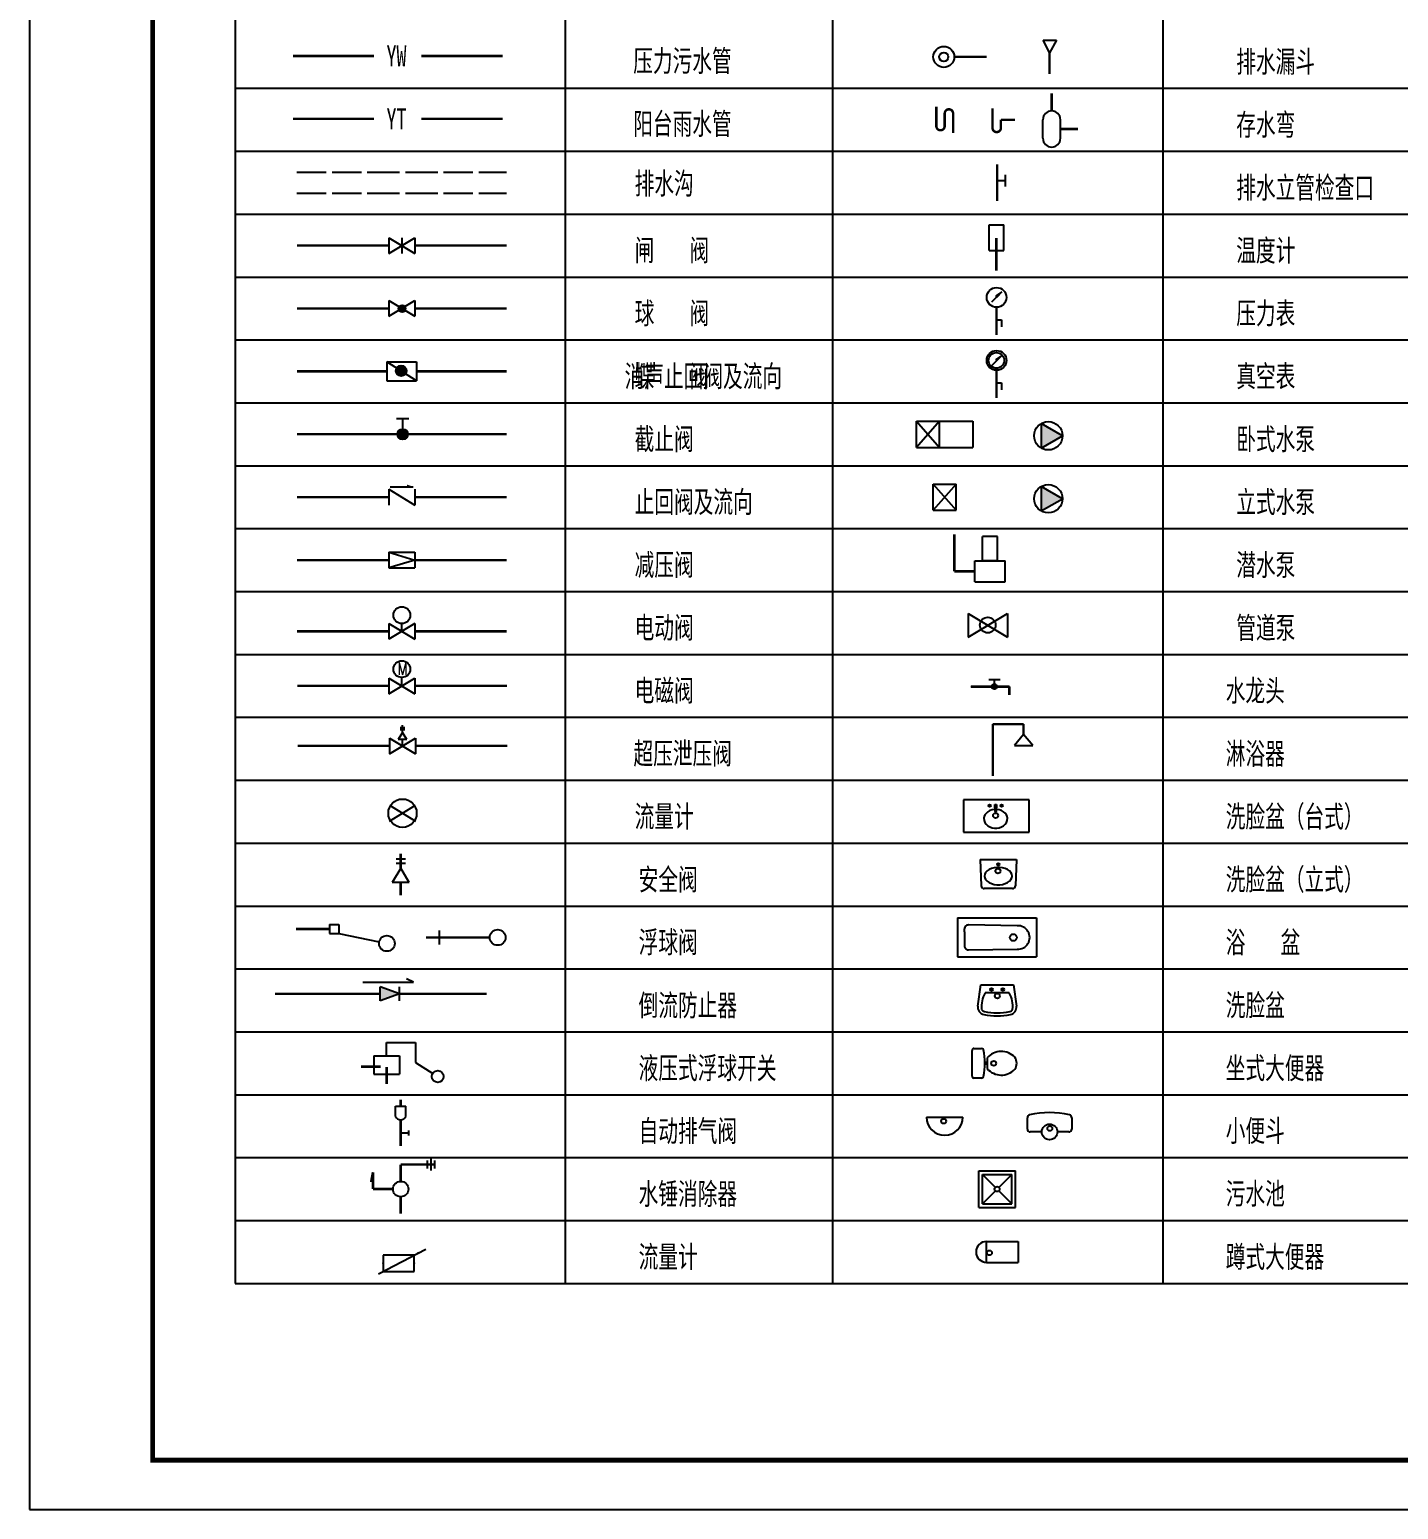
# Model space of a CAD drawing. Extents: x 1725261 to 1937680, y 860327 to 1571294.
# Drawn here: x 1791341 to 1819149, y 1434717 to 1464784 of the extents above; entities that cross this region are included whole.
import ezdxf
from ezdxf.enums import TextEntityAlignment as Align

# ---------------------------------------------------------------- set-up
doc = ezdxf.new("R2010")
doc.units = 0
doc.header["$LTSCALE"] = 1000
doc.header["$MEASUREMENT"] = 0
doc.layers.add('0s-水标注', color=7, linetype='Continuous')
doc.layers.add('图框', color=140, linetype='Continuous')
doc.styles.add('HZ', font='TXT', dxfattribs={"bigfont": 'HZTXT'})
doc.styles.add('ST', font='', dxfattribs={"width": 0.8})
doc.styles.get('ST').set_extended_font_data('SimSun')

# ---------------------------------------------------------------- blocks, each defined once
blk = doc.blocks.new('GDGDGRDGDRGDR')
at = {"layer": '图框'}
blk.add_lwpolyline([(148133, -148204), (190183, -148204), (190183, -118504), (148133, -118504)], close=True, dxfattribs=at)
at = {"layer": '图框', "const_width": 50}
blk.add_lwpolyline([(149383, -147704), (189683, -147704), (189683, -119004), (149383, -119004)], close=True, dxfattribs=at)
blk = doc.blocks.new('*X49')
at = {"color": 0, "linetype": 'Continuous'}
for p, q in [((-98904, -74050), (-98859, -74050)), ((-98903, -74040), (-98849, -74040)), ((-98894, -74060), (-98869, -74060)), ((-98888, -74030), (-98839, -74030)), ((-98884, -74070), (-98879, -74070)), ((-98873, -74020), (-98829, -74020)), ((-98858, -74010), (-98819, -74010)), ((-98843, -74000), (-98809, -74000)), ((-98828, -73990), (-98799, -73990)), ((-98813, -73980), (-98789, -73980)), ((-98798, -73970), (-98779, -73970)), ((-98783, -73960), (-98769, -73960)), ((-98768, -73950), (-98759, -73950)), ((-98753, -73940), (-98749, -73940))]:
    blk.add_line(p, q, dxfattribs=at)
blk = doc.blocks.new('*X53')
at = {"color": 0, "linetype": 'Continuous'}
for p, q in [((-73009, -33067), (-72910, -33067)), ((-73009, -33068), (-72909, -33068)), ((-73009, -33069), (-72909, -33069)), ((-73009, -33070), (-72909, -33070)), ((-73009, -33071), (-72909, -33071)), ((-73009, -33072), (-72909, -33072)), ((-73009, -33073), (-72909, -33073)), ((-73008, -33062), (-72911, -33062)), ((-73008, -33063), (-72910, -33063)), ((-73008, -33064), (-72910, -33064)), ((-73008, -33065), (-72910, -33065)), ((-73008, -33066), (-72910, -33066)), ((-73007, -33059), (-72911, -33059)), ((-73007, -33060), (-72911, -33060)), ((-73007, -33061), (-72911, -33061)), ((-73006, -33056), (-72912, -33056)), ((-73006, -33057), (-72912, -33057)), ((-73006, -33058), (-72912, -33058)), ((-73005, -33054), (-72913, -33054)), ((-73005, -33055), (-72913, -33055)), ((-73004, -33052), (-72914, -33052)), ((-73004, -33053), (-72914, -33053)), ((-73003, -33050), (-72915, -33050)), ((-73003, -33051), (-72915, -33051)), ((-73002, -33048), (-72916, -33048)), ((-73002, -33049), (-72916, -33049)), ((-73001, -33047), (-72917, -33047)), ((-73000, -33045), (-72918, -33045)), ((-73000, -33046), (-72918, -33046)), ((-72999, -33044), (-72919, -33044)), ((-72998, -33043), (-72920, -33043)), ((-72997, -33041), (-72922, -33041)), ((-72997, -33042), (-72921, -33042)), ((-72996, -33040), (-72922, -33040)), ((-72995, -33039), (-72923, -33039)), ((-72994, -33038), (-72924, -33038)), ((-72993, -33037), (-72926, -33037)), ((-72991, -33036), (-72927, -33036)), ((-72990, -33035), (-72928, -33035)), ((-72989, -33034), (-72929, -33034)), ((-72988, -33033), (-72931, -33033)), ((-72986, -33032), (-72932, -33032)), ((-72984, -33031), (-72934, -33031)), ((-72983, -33030), (-72936, -33030)), ((-72981, -33029), (-72937, -33029)), ((-72978, -33028), (-72940, -33028)), ((-72976, -33027), (-72942, -33027)), ((-72973, -33026), (-72945, -33026)), ((-72968, -33025), (-72950, -33025)), ((-73009, -33074), (-72909, -33074)), ((-73009, -33075), (-72909, -33075)), ((-73009, -33076), (-72909, -33076)), ((-73009, -33077), (-72909, -33077)), ((-73009, -33078), (-72909, -33078)), ((-73009, -33079), (-72909, -33079)), ((-73009, -33080), (-72909, -33080)), ((-73009, -33081), (-72910, -33081)), ((-73008, -33082), (-72910, -33082)), ((-73008, -33083), (-72910, -33083)), ((-73008, -33084), (-72910, -33084)), ((-73008, -33085), (-72910, -33085)), ((-73008, -33086), (-72910, -33086)), ((-73007, -33087), (-72911, -33087)), ((-73007, -33088), (-72911, -33088)), ((-73007, -33089), (-72911, -33089)), ((-73006, -33090), (-72912, -33090)), ((-73006, -33091), (-72912, -33091)), ((-73006, -33092), (-72912, -33092)), ((-73005, -33093), (-72913, -33093)), ((-73005, -33094), (-72913, -33094)), ((-73004, -33095), (-72914, -33095)), ((-73004, -33096), (-72914, -33096)), ((-73004, -33097), (-72915, -33097)), ((-73003, -33098), (-72915, -33098)), ((-73002, -33099), (-72916, -33099)), ((-73002, -33100), (-72916, -33100)), ((-73001, -33101), (-72917, -33101)), ((-73001, -33102), (-72918, -33102)), ((-73000, -33103), (-72918, -33103)), ((-72999, -33104), (-72919, -33104)), ((-72998, -33105), (-72920, -33105)), ((-72998, -33106), (-72921, -33106)), ((-72997, -33107), (-72921, -33107)), ((-72996, -33108), (-72922, -33108)), ((-72995, -33109), (-72923, -33109)), ((-72994, -33110), (-72924, -33110)), ((-72993, -33111), (-72925, -33111)), ((-72992, -33112), (-72926, -33112)), ((-72990, -33113), (-72928, -33113)), ((-72989, -33114), (-72929, -33114)), ((-72988, -33115), (-72930, -33115)), ((-72986, -33116), (-72932, -33116)), ((-72985, -33117), (-72933, -33117)), ((-72983, -33118), (-72935, -33118)), ((-72981, -33119), (-72937, -33119)), ((-72979, -33120), (-72939, -33120)), ((-72976, -33121), (-72942, -33121)), ((-72973, -33122), (-72945, -33122)), ((-72970, -33123), (-72949, -33123)), ((-72962, -33124), (-72956, -33124))]:
    blk.add_line(p, q, dxfattribs=at)
blk = doc.blocks.new('$VALVE$00000609')
for p, q in [((-344, -179), (459, 239)), ((263, 138), (-264, 138)), ((-264, 138), (-264, -137)), ((263, -137), (263, 138)), ((-264, -137), (263, -137))]:
    blk.add_line(p, q)
blk.add_lwpolyline([(459, 239, 0, 20, 0), (305, 171, 50, 50, 0)], format="xyseb")
for p in [(-264, 0), (263, 0)]:
    blk.add_point(p)

msp = doc.modelspace()

# ---------------------------------------------------------------- hatches: boundary and pattern name
at = {"layer": '0s-水标注', "ltscale": 1.5}
for points in [[(1798996.9, 1457851.5, 1.0000033), (1798783.9, 1457851.5, 1.0000033)], [(1811892.9, 1456281.5), (1812324.2, 1456530.5), (1811892.9, 1456779.5)], [(1811892.9, 1455003.5), (1812324.2, 1455252.5), (1811892.9, 1455501.5)], [(1798465.7, 1445049.2), (1798465.7, 1445333.2), (1798856, 1445191.2)]]:
    msp.add_hatch(color=256, dxfattribs=at).paths.add_polyline_path(points)

# ---------------------------------------------------------------- linework, layer by layer
for p, q in [((1795518.9, 1487257.7), (1795518.9, 1439308.9)), ((1802228.4, 1439308.9), (1802228.4, 1487266.9)), ((1807659.9, 1439308.9), (1807659.9, 1487266.9)), ((1814369.4, 1439308.9), (1814369.4, 1487266.9)), ((1811934.1, 1464571.6), (1812202.5, 1464571.6)), ((1812061.9, 1464316), (1811934.1, 1464571.6)), ((1812202.5, 1464571.6), (1812061.9, 1464313)), ((1795518.9, 1463590.9), (1844638.9, 1463590.9)), ((1811928.3, 1462574.8), (1811928.3, 1462953.4)), ((1812283.3, 1462574.8), (1812283.3, 1462953.4)), ((1795518.9, 1462312.9), (1844638.9, 1462312.9)), ((1796770.1, 1461888.6), (1797366.5, 1461888.6)), ((1797485.7, 1461888.6), (1798082.1, 1461888.6)), ((1798201.4, 1461888.6), (1798857.5, 1461888.6)), ((1798976.7, 1461888.6), (1799632.8, 1461888.6)), ((1799752.1, 1461888.6), (1800348.5, 1461888.6)), ((1800467.7, 1461888.6), (1801030.1, 1461888.6)), ((1811163.1, 1461713.5), (1810996.9, 1461713.5)), ((1811163.1, 1461832.3), (1811163.1, 1461594.7)), ((1796770.1, 1461459.2), (1797366.5, 1461459.2)), ((1797485.7, 1461459.2), (1798082.1, 1461459.2)), ((1798201.4, 1461459.2), (1798857.5, 1461459.2)), ((1798976.7, 1461459.2), (1799632.8, 1461459.2)), ((1799752.1, 1461459.2), (1800348.5, 1461459.2)), ((1800467.7, 1461459.2), (1801030.1, 1461459.2)), ((1795518.9, 1461034.9), (1844638.9, 1461034.9)), ((1810834.3, 1460293.5), (1810834.3, 1460815.3)), ((1810834.3, 1460815.3), (1811133.3, 1460815.3)), ((1811133.3, 1460293.5), (1811133.3, 1460815.3)), ((1798636.3, 1460236.2), (1799168.8, 1460555.7)), ((1798636.3, 1460555.7), (1799168.8, 1460236.2)), ((1798636.3, 1460555.7), (1798636.3, 1460236.2)), ((1798902.5, 1460555.7), (1798902.5, 1460236.2)), ((1799168.8, 1460555.7), (1799168.8, 1460236.2)), ((1810834.3, 1460293.5), (1811133.3, 1460293.5)), ((1795518.9, 1459756.9), (1844638.9, 1459756.9)), ((1810889.9, 1459250.1), (1811093.2, 1459453.6)), ((1811093.2, 1459453.6), (1810972.8, 1459373.2)), ((1798636.3, 1459277.7), (1798636.3, 1458958.2)), ((1798636.3, 1458958.2), (1799168.8, 1459277.7)), ((1798636.3, 1459277.7), (1799168.8, 1458958.2)), ((1799168.8, 1459277.7), (1799168.8, 1458958.2)), ((1810992.8, 1459353.2), (1810972.8, 1459373.2)), ((1810985.8, 1458885.7), (1811082.6, 1458885.7)), ((1811082.6, 1458885.7), (1811082.6, 1458746)), ((1795518.9, 1458478.9), (1844638.9, 1458478.9)), ((1798600.8, 1458035.2), (1799204.3, 1458035.2)), ((1799204.3, 1457644.7), (1798600.8, 1458035.2)), ((1798600.8, 1458035.2), (1798600.8, 1457644.7)), ((1799204.3, 1458035.2), (1799204.3, 1457644.7)), ((1810887.2, 1457958.8), (1811090.5, 1458162.2)), ((1811090.5, 1458162.2), (1810970, 1458081.8)), ((1810990.1, 1458061.8), (1810970, 1458081.8)), ((1798600.8, 1457644.7), (1799204.3, 1457644.7)), ((1810985.8, 1457607.7), (1811082.6, 1457607.7)), ((1811082.6, 1457607.7), (1811082.6, 1457468)), ((1795518.9, 1457200.9), (1844638.9, 1457200.9)), ((1798792.5, 1456881.4), (1799048.1, 1456881.4)), ((1798920.3, 1456561.9), (1798920.3, 1456881.4)), ((1809357.7, 1456828.2), (1809825.7, 1456295.7)), ((1809825.7, 1456828.2), (1809357.7, 1456295.7)), ((1809357.7, 1456295.7), (1809357.7, 1456828.2)), ((1809357.7, 1456828.2), (1810506.1, 1456828.2)), ((1809825.7, 1456295.7), (1809825.7, 1456828.2)), ((1810506.1, 1456828.2), (1810506.1, 1456295.7)), ((1812324.2, 1456530.5), (1811892.9, 1456779.5)), ((1811892.9, 1456779.5), (1811892.9, 1456281.5)), ((1811892.9, 1456281.5), (1812324.2, 1456530.5)), ((1809357.7, 1456295.7), (1810506.1, 1456295.7)), ((1795518.9, 1455922.9), (1844638.9, 1455922.9)), ((1809697.9, 1455017.7), (1809697.9, 1455550.2)), ((1810165.9, 1455550.2), (1809697.9, 1455017.7)), ((1809697.9, 1455550.2), (1810165.9, 1455017.7)), ((1809697.9, 1455550.2), (1810165.9, 1455550.2)), ((1810165.9, 1455017.7), (1810165.9, 1455550.2)), ((1798636.3, 1455443.7), (1799168.8, 1455124.2)), ((1798636.3, 1455443.7), (1798636.3, 1455124.2)), ((1798668.2, 1455496.9), (1799136.8, 1455496.9)), ((1799168.8, 1455443.7), (1799168.8, 1455124.2)), ((1812324.2, 1455252.5), (1811892.9, 1455501.5)), ((1811892.9, 1455501.5), (1811892.9, 1455003.5)), ((1811892.9, 1455003.5), (1812324.2, 1455252.5)), ((1809697.9, 1455017.7), (1810165.9, 1455017.7)), ((1795518.9, 1454644.9), (1844638.9, 1454644.9)), ((1811005.9, 1454483.9), (1810702.6, 1454483.9)), ((1810702.6, 1453992.8), (1810702.6, 1454483.9)), ((1811005.9, 1453992.8), (1811005.9, 1454483.9)), ((1798636.3, 1454165.7), (1799168.8, 1454165.7)), ((1798636.3, 1454165.7), (1799168.8, 1454005.9)), ((1798636.3, 1454165.7), (1798636.3, 1453846.2)), ((1799168.8, 1454165.7), (1799168.8, 1453846.2)), ((1799168.8, 1454005.9), (1798636.3, 1453846.2)), ((1798636.3, 1453846.2), (1799168.8, 1453846.2)), ((1810545.7, 1453563.4), (1810545.7, 1453992.8)), ((1810545.7, 1453992.8), (1811162.8, 1453992.8)), ((1811005.9, 1453992.8), (1810702.6, 1453992.8)), ((1811162.8, 1453563.4), (1811162.8, 1453992.8)), ((1810545.7, 1453563.4), (1811162.8, 1453563.4)), ((1795518.9, 1453366.9), (1844638.9, 1453366.9)), ((1810406, 1452919), (1810406, 1452439.8)), ((1810406, 1452919), (1811204.7, 1452439.8)), ((1810406, 1452439.8), (1811204.7, 1452919)), ((1811204.7, 1452919), (1811204.7, 1452439.8)), ((1798636.3, 1452718.2), (1799168.8, 1452398.7)), ((1799168.8, 1452718.2), (1798636.3, 1452398.7)), ((1798636.3, 1452718.2), (1798636.3, 1452398.7)), ((1798902.5, 1452568.2), (1798902.5, 1452716.4)), ((1799168.8, 1452718.2), (1799168.8, 1452398.7)), ((1795518.9, 1452088.9), (1844638.9, 1452088.9)), ((1795518.9, 1452088.9), (1844638.9, 1452088.9)), ((1798636.3, 1451609.7), (1798636.3, 1451290.2)), ((1798636.3, 1451290.2), (1799168.8, 1451609.7)), ((1798636.3, 1451609.7), (1799168.8, 1451290.2)), ((1798902.5, 1451449.9), (1798902.5, 1451620.3)), ((1799168.8, 1451609.7), (1799168.8, 1451290.2)), ((1810464.5, 1451434.1), (1811245.5, 1451434.1)), ((1810825.9, 1451581.1), (1811056.6, 1451581.1)), ((1810941.2, 1451434.1), (1810941.2, 1451581.1)), ((1811245.5, 1451287.1), (1811245.5, 1451434.1)), ((1795518.9, 1450810.9), (1832497.9, 1450810.9)), ((1798916.6, 1450505.2), (1798830.3, 1450361.5)), ((1798963.9, 1450597.2), (1798871.9, 1450597.2)), ((1798963.9, 1450553.5), (1798871.9, 1450553.5)), ((1798916.6, 1450505.2), (1798916.6, 1450653.1)), ((1799002.9, 1450361.5), (1798916.6, 1450505.2)), ((1811533.2, 1450673.7), (1810909.9, 1450673.7)), ((1810909.9, 1450673.7), (1811533.2, 1450673.7)), ((1811533.2, 1450460.7), (1811346.8, 1450241.6)), ((1811533.2, 1450460.7), (1811533.2, 1450673.7)), ((1811533.2, 1450526.7), (1811533.2, 1450673.7)), ((1811719.6, 1450241.6), (1811533.2, 1450460.7)), ((1798650.4, 1450069.8), (1799182.9, 1450389.3)), ((1798650.4, 1450389.3), (1799182.9, 1450069.8)), ((1798650.4, 1450389.3), (1798650.4, 1450069.8)), ((1799002.9, 1450361.5), (1798830.3, 1450361.5)), ((1798916.6, 1450229.5), (1798916.6, 1450361.5)), ((1799182.9, 1450389.3), (1799182.9, 1450069.8)), ((1811346.8, 1450241.6), (1811719.6, 1450241.6)), ((1795518.9, 1449532.9), (1832497.9, 1449532.9)), ((1798650.4, 1449022.7), (1799182.9, 1448703.2)), ((1798650.4, 1448703.2), (1799182.9, 1449022.7)), ((1811650, 1449137), (1810312, 1449137)), ((1810312, 1449137), (1810312, 1448476.3)), ((1810828.2, 1449033.5), (1810862.2, 1448999.5)), ((1810828.2, 1448999.5), (1810862.2, 1449033.5)), ((1810941.9, 1448938.5), (1810953.3, 1448938.5)), ((1810949, 1449040.5), (1810985, 1449040.5)), ((1810992.1, 1448938.5), (1810980.8, 1448938.5)), ((1811105.8, 1449033.5), (1811071.8, 1448999.5)), ((1811071.8, 1449033.4), (1811105.8, 1448999.5)), ((1811650, 1448476.3), (1811650, 1449137)), ((1811127.6, 1448893.2), (1811087, 1448915.4)), ((1810312, 1448476.3), (1811650, 1448476.3)), ((1795518.9, 1448254.9), (1832497.9, 1448254.9)), ((1798880.2, 1447744.9), (1798707.7, 1447457.4)), ((1798974.9, 1447928.8), (1798790.8, 1447928.8)), ((1798974.9, 1447841.4), (1798790.8, 1447841.4)), ((1799052.7, 1447457.4), (1798880.2, 1447744.9)), ((1810651.8, 1447919.5), (1810673.4, 1447389)), ((1810651.8, 1447919.5), (1811389.8, 1447919.5)), ((1811003.8, 1447838.1), (1811037.7, 1447804.1)), ((1811037.7, 1447838.1), (1811003.8, 1447804.1)), ((1811389.8, 1447919.5), (1811368.1, 1447389)), ((1799052.7, 1447457.4), (1798707.7, 1447457.4)), ((1811308.2, 1447331.5), (1810733.4, 1447331.5)), ((1795518.9, 1446976.9), (1832497.9, 1446976.9)), ((1797431.5, 1446602.6), (1797620, 1446602.6)), ((1797431.5, 1446602.6), (1797431.5, 1446416.2)), ((1797620, 1446602.6), (1797620, 1446416.2)), ((1810193.7, 1446733.9), (1811800.1, 1446733.9)), ((1810193.7, 1446733.9), (1810193.7, 1445942)), ((1811405.6, 1446576.5), (1810415.5, 1446591.9)), ((1811800.1, 1446733.9), (1811800.1, 1445942)), ((1797431.5, 1446416.2), (1797620, 1446416.2)), ((1797620, 1446416.2), (1798442.9, 1446248.3)), ((1799671.8, 1446195.9), (1799671.8, 1446479.9)), ((1810335.7, 1446449), (1810335.7, 1446513.4)), ((1810335.7, 1446449), (1810335.7, 1446226.8)), ((1810335.7, 1446226.8), (1810335.7, 1446162.5)), ((1810193.7, 1445942), (1811800.1, 1445942)), ((1810415.5, 1446084), (1811405.6, 1446099.3)), ((1795518.9, 1445698.9), (1832497.9, 1445698.9)), ((1798110.2, 1445428.6), (1799142.1, 1445428.6)), ((1798465.7, 1445049.2), (1798465.7, 1445333.2)), ((1798856, 1445191.2), (1798465.7, 1445333.2)), ((1798856, 1445049.2), (1798856, 1445333.2)), ((1799142.1, 1445428.6), (1798994.7, 1445497.9)), ((1810604.9, 1444944), (1810667.2, 1445374.3)), ((1810667.2, 1445374.3), (1811326.6, 1445374.3)), ((1811326.6, 1445374.3), (1811388.8, 1444944)), ((1798856, 1445191.2), (1798465.7, 1445049.2)), ((1810900.3, 1445213.3), (1810751.9, 1445213.3)), ((1810901.4, 1445262.8), (1810862.4, 1445301.8)), ((1810862.4, 1445262.8), (1810901.4, 1445301.8)), ((1811093.5, 1445213.3), (1810900.3, 1445213.3)), ((1811092.4, 1445262.8), (1811131.4, 1445301.8)), ((1811092.4, 1445301.8), (1811131.4, 1445262.8)), ((1811241.9, 1445213.3), (1811093.5, 1445213.3)), ((1795518.9, 1444420.9), (1832497.9, 1444420.9)), ((1798595, 1444203.2), (1799182.5, 1444203.2)), ((1798595, 1443933.4), (1798595, 1444203.2)), ((1799182.5, 1444203.2), (1799182.5, 1443796.6)), ((1798334, 1443933.4), (1798855.9, 1443933.4)), ((1798334, 1443933.4), (1798334, 1443560.7)), ((1798855.9, 1443933.4), (1798855.9, 1443560.7)), ((1810488.5, 1443519.9), (1810488.5, 1444043.9)), ((1810526.9, 1444082.3), (1810681.5, 1444082.3)), ((1810795.3, 1443890.6), (1810795.3, 1443673.3)), ((1798334, 1443560.7), (1798855.9, 1443560.7)), ((1799182.5, 1443796.6), (1799532, 1443575.9)), ((1810750.5, 1443801.1), (1810795.3, 1443801.1)), ((1810795.3, 1443762.8), (1810750.5, 1443762.8)), ((1810681.5, 1443481.6), (1810526.9, 1443481.6)), ((1795518.9, 1443142.9), (1832497.9, 1443142.9)), ((1798776.1, 1442908.5), (1798984.3, 1442908.5)), ((1798776.1, 1442700.8), (1798776.1, 1442908.5)), ((1798984.3, 1442700.8), (1798984.3, 1442908.5)), ((1809561.3, 1442689.3), (1810302.5, 1442689.3)), ((1811611.4, 1442444.1), (1811611.4, 1442676)), ((1812512.4, 1442676), (1812512.4, 1442444.1)), ((1798880.2, 1442365.6), (1799039.9, 1442365.6)), ((1799039.9, 1442418.8), (1799039.9, 1442312.3)), ((1811903.6, 1442386.6), (1811668.9, 1442386.6)), ((1812454.9, 1442386.6), (1812220.2, 1442386.6)), ((1795518.9, 1441864.9), (1832497.9, 1441864.9)), ((1799420, 1441804), (1799420, 1441644.3)), ((1799495.2, 1441843.9), (1799495.2, 1441604.3)), ((1799566, 1441804), (1799566, 1441644.3)), ((1810624.1, 1440853.2), (1810624.1, 1441598.7)), ((1810624.1, 1441598.7), (1811369.6, 1441598.7)), ((1810698.7, 1441524.1), (1810961.9, 1441260.9)), ((1810698.7, 1440927.7), (1810698.7, 1441524.1)), ((1810698.7, 1441524.1), (1811295.1, 1441524.1)), ((1811295.1, 1441524.1), (1811031.8, 1441260.8)), ((1811295.1, 1440927.7), (1811295.1, 1441524.1)), ((1811369.6, 1440853.2), (1811369.6, 1441598.7)), ((1810961.1, 1441190.1), (1810698.7, 1440927.7)), ((1811032.6, 1441190.2), (1811295.1, 1440927.7)), ((1810624.1, 1440853.2), (1811369.6, 1440853.2)), ((1810698.7, 1440927.7), (1811295.1, 1440927.7)), ((1795518.9, 1440586.9), (1832497.9, 1440586.9)), ((1810782.7, 1439734.9), (1810782.7, 1440160.9)), ((1810782.7, 1440160.9), (1811424.1, 1440160.9)), ((1811424.1, 1440160.9), (1811424.1, 1439734.9)), ((1810782.7, 1439734.9), (1811424.1, 1439734.9)), ((1795518.9, 1439308.9), (1844638.9, 1439308.9))]:
    msp.add_line(p, q, dxfattribs=at)
at = {"layer": '0s-水标注', "ltscale": 1.5, "const_width": 50}
for points in [[(1796690.7, 1464248.8), (1798337.4, 1464248.8)], [(1799300, 1464248.8), (1800950.7, 1464248.8)], [(1812061.9, 1463884.9), (1812061.9, 1464313)], [(1810126.9, 1464229.9), (1810786.6, 1464229.9)], [(1812105.8, 1463130.9), (1812105.8, 1463485.9)], [(1809761.5, 1463218.2), (1809761.5, 1462824.1)], [(1809931.9, 1463079.7), (1809931.9, 1462824.1)], [(1810102.3, 1463079.7), (1810102.3, 1462685.7)], [(1810903.1, 1463181), (1810903.1, 1462786.9)], [(1796690.7, 1462970.8), (1798337.4, 1462970.8)], [(1799300, 1462970.8), (1800950.7, 1462970.8)], [(1811073.5, 1462952.2), (1811360.9, 1462952.2)], [(1811073.5, 1462952.2), (1811073.5, 1462786.9)], [(1812283.3, 1462764.1), (1812638.3, 1462764.1)], [(1810996.9, 1462046.7), (1810996.9, 1461301.2)], [(1796770.1, 1460395.9), (1798636.3, 1460395.9)], [(1799168.8, 1460395.9), (1801030.1, 1460395.9)], [(1810981, 1460550.5), (1810981, 1459883.4)], [(1810985.8, 1459143.3), (1810985.8, 1458578.4)], [(1796770.1, 1459117.9), (1798636.3, 1459117.9)], [(1799168.8, 1459117.9), (1801030.1, 1459117.9)], [(1796770.1, 1457839.9), (1798600.8, 1457839.9)], [(1799204.3, 1457839.9), (1801030.1, 1457839.9)], [(1810985.8, 1457865.3), (1810985.8, 1457300.4)], [(1796770.1, 1456561.9), (1801030.1, 1456561.9)], [(1796770.1, 1455283.9), (1798636.3, 1455283.9)], [(1799168.8, 1455283.9), (1801030.1, 1455283.9)], [(1810126.8, 1454526.3), (1810126.8, 1453778.1)], [(1796770.1, 1454005.9), (1798636.3, 1454005.9)], [(1799168.8, 1454005.9), (1801030.1, 1454005.9)], [(1810126.8, 1453778.1), (1810545.7, 1453778.1)], [(1796770.1, 1452558.4), (1798636.3, 1452558.4)], [(1799168.8, 1452558.4), (1801030.1, 1452558.4)], [(1796779, 1451449.9), (1798636.3, 1451449.9)], [(1799168.8, 1451449.9), (1801039, 1451449.9)], [(1810467.6, 1451434.1), (1811245.5, 1451434.1)], [(1811245.5, 1451264.5), (1811245.5, 1451434.1)], [(1810909.9, 1450673.7), (1810909.9, 1449619.5)], [(1810909.9, 1450673.7), (1811533.2, 1450673.7)], [(1811533.2, 1450460.7), (1811533.2, 1450673.7)], [(1796784.2, 1450229.5), (1798650.4, 1450229.5)], [(1799182.9, 1450229.5), (1801044.2, 1450229.5)], [(1798880.2, 1447744.9), (1798880.2, 1448040.6)], [(1798880.2, 1447193.5), (1798880.2, 1447457.4)], [(1796750.2, 1446509.4), (1797431.5, 1446509.4)], [(1800690.7, 1446337.9), (1799396, 1446337.9)], [(1796328.2, 1445191.2), (1798465.7, 1445191.2)], [(1798856, 1445191.2), (1800627.4, 1445191.2)], [(1798471.3, 1443713.1), (1798071.3, 1443713.1)], [(1798595, 1443702.7), (1798595, 1443360.7)], [(1798880.2, 1443045), (1798880.2, 1442908.5)], [(1798880.2, 1442631.8), (1798880.2, 1442099.3)], [(1798880.2, 1441724.1), (1798880.2, 1441382.1)], [(1798880.2, 1441724.1), (1799566, 1441724.1)], [(1798316.4, 1441568), (1798278.2, 1441369.1)], [(1798316.4, 1441568), (1798316.4, 1441225.9)], [(1798316.4, 1441225.9), (1798724, 1441225.9)], [(1798880.2, 1441069.8), (1798880.2, 1440727.7)]]:
    msp.add_lwpolyline(points, dxfattribs=at)
for points in [[(1810102.3, 1463079.7, 1), (1809931.9, 1463079.7, 1)], [(1809761.5, 1462824.1, 1), (1809931.9, 1462824.1, 1)], [(1810903.1, 1462786.9, 1), (1811073.5, 1462786.9, 1)]]:
    msp.add_lwpolyline(points, format="xyb", dxfattribs=at)
at = {"layer": '0s-水标注', "ltscale": 1.5}
for points, const_width in [([(1798872.4, 1459114.8, 1), (1798943.4, 1459114.8, 1)], 71), ([(1798867, 1456561.9, 1), (1798973.5, 1456561.9, 1)], 106.5)]:
    msp.add_lwpolyline(points, format="xyb", close=True, dxfattribs=dict(at, const_width=const_width))
for points in [[(1810941.9, 1448938.5), (1810892.9, 1448930.7), (1810847, 1448915.4), (1810806.4, 1448893.2)], [(1810985, 1449040.5), (1810979, 1448896.5), (1810955, 1448896.5), (1810949, 1449040.5)], [(1811087, 1448915.4), (1811041.2, 1448930.7), (1810992.1, 1448938.5)], [(1810806.4, 1448893.2), (1810747.8, 1448832.7), (1810732.3, 1448796.9), (1810727, 1448759.5)], [(1810727, 1448759.5), (1810732.3, 1448717.1), (1810747.8, 1448676.5), (1810772.9, 1448639.6), (1810806.4, 1448607.9), (1810847, 1448582.8), (1810892.9, 1448565.5), (1810941.9, 1448556.6), (1810992.1, 1448556.6), (1811041.2, 1448565.5), (1811087, 1448582.8), (1811127.6, 1448607.9), (1811161.2, 1448639.6), (1811186.3, 1448676.5), (1811201.8, 1448717.1), (1811207, 1448759.5)], [(1811207, 1448759.5), (1811201.8, 1448796.9), (1811186.3, 1448832.7), (1811161.2, 1448865.3), (1811127.6, 1448893.2)], [(1811302.8, 1447585.5), (1811296.6, 1447622.3), (1811278.4, 1447657.5), (1811248.9, 1447689.6), (1811209.4, 1447717), (1811161.8, 1447738.8), (1811107.9, 1447753.8), (1811050.2, 1447761.5), (1810991.3, 1447761.5), (1810933.6, 1447753.8), (1810879.8, 1447738.8), (1810832.1, 1447717), (1810792.6, 1447689.6), (1810763.1, 1447657.5), (1810744.9, 1447622.3), (1810738.8, 1447585.5), (1810744.9, 1447548.7), (1810763.1, 1447513.5), (1810792.6, 1447481.5), (1810832.1, 1447454), (1810879.8, 1447432.2), (1810933.6, 1447417.2), (1810991.3, 1447409.5), (1811050.2, 1447409.5), (1811107.9, 1447417.2), (1811161.8, 1447432.2), (1811209.4, 1447454), (1811248.9, 1447481.5), (1811278.4, 1447513.5), (1811296.6, 1447548.7), (1811302.8, 1447585.5)]]:
    msp.add_lwpolyline(points, dxfattribs=at)
for centre, radius in [((1809913.9, 1464229.9), 213), ((1809913.9, 1464229.9), 91.6), ((1810985.8, 1459343.3), 200), ((1798907.9, 1459114.8), 71), ((1798902.5, 1459117.9), 31), ((1810986.2, 1458062.8), 200), ((1798890.4, 1457851.5), 106.5), ((1810982.5, 1458062.6), 158.8), ((1812036.6, 1456530.5), 287.6), ((1798920.3, 1456561.9), 106.5), ((1812036.6, 1455252.5), 287.6), ((1798902.5, 1452886.8), 170.4), ((1810806.7, 1452685), 159.8), ((1798902.5, 1451790.7), 170.4), ((1810941.2, 1451434.1), 50), ((1798916.6, 1448863), 287.6), ((1810845.2, 1449016.5), 24), ((1811088.8, 1449016.5), 24), ((1810965.8, 1448814.9), 50), ((1811013.2, 1447688.3), 50), ((1811020.8, 1447821.1), 24), ((1798599.4, 1446216.4), 159.8), ((1800850.4, 1446337.9), 159.8), ((1811326.4, 1446336.8), 70.5), ((1810881.9, 1445282.3), 27.6), ((1811001.4, 1445150.5), 50), ((1811111.9, 1445282.3), 27.6), ((1810927.9, 1443779.6), 50), ((1799633.2, 1443511.9), 119.8), ((1809911.3, 1442604.6), 50), ((1812061.9, 1442386.6), 158.3), ((1812066.9, 1442457.7), 50), ((1798880.2, 1441225.9), 156.2), ((1810996.8, 1441225.1), 50), ((1810840.7, 1439930.2), 50)]:
    msp.add_circle(centre, radius, dxfattribs=at)
for centre, radius, start, end in [((1812105.8, 1462953.4), 177.5, 0, 180), ((1812105.8, 1462574.8), 177.5, 180, 0), ((1810941.2, 1451434.1), 23, 0, 180), ((1810941.2, 1451434.1), 23, 180, 0), ((1810733.4, 1447391.5), 60, 182.3373, 270), ((1811308.2, 1447391.5), 60, 270, 357.66269), ((1810414.3, 1446513.4), 78.5, 89.11176, 180.00001), ((1811419.1, 1446337.9), 239, 266.76386, 93.23611), ((1810414.3, 1446162.5), 78.5, 179.99999, 270.88824), ((1811236, 1444937.8), 556.9, 150.35666, 186.38465), ((1810757.8, 1444937.8), 557, 353.61611, 29.64229), ((1810756.7, 1444922), 153.4, 171.77235, 259.00555), ((1810751.7, 1444906.2), 75.5, 203.63321, 260.44973), ((1810996.9, 1446158.2), 1412.7, 259.00558, 280.99442), ((1810996.9, 1446158.2), 1351.3, 259.00558, 280.99442), ((1811239.6, 1444909.4), 79.2, 280.96161, 334.95535), ((1811237.1, 1444922), 153.4, 280.99442, 8.22765), ((1810526.9, 1444043.9), 38.3, 90, 180.00001), ((1810681.5, 1444043.9), 38.3, 13.3667, 90), ((1809578.9, 1443781.9), 1171.6, 346.6333, 13.3667), ((1811082.2, 1443644.9), 377.7, 43.16322, 139.43984), ((1811176.9, 1443781.9), 217.8, 326.12478, 33.87524), ((1810526.9, 1443519.9), 38.3, 180.00001, 270), ((1811082.2, 1443918.9), 377.7, 220.56015, 316.83679), ((1810681.5, 1443519.9), 38.3, 270, 346.6333), ((1798880.2, 1442744.9), 113.1, 202.9735, 337.0265), ((1809931.9, 1442689.3), 370.6, 180, 0), ((1811668.9, 1442676), 57.5, 103.3667, 180), ((1812061.9, 1441022.2), 1757.4, 76.6333, 103.3667), ((1812454.9, 1442676), 57.5, 0, 76.6333), ((1811668.9, 1442444.1), 57.5, 180, 270), ((1812454.9, 1442444.1), 57.5, 270, 0), ((1810782.7, 1439947.9), 213, 90, 270)]:
    msp.add_arc(centre, radius, start, end, dxfattribs=at)
msp.add_solid([(1799009, 1455496.9), (1799136.8, 1455496.9), (1799009, 1455496.9), (1799009, 1455539.5)], dxfattribs=at)

# ---------------------------------------------------------------- block references
at = {"xscale": 2, "yscale": 2, "zscale": 2}
msp.add_blockref('GDGDGRDGDRGDR', (1495075.4, 1731125.5), dxfattribs=at)
at = {"layer": '0s-水标注', "ltscale": 1.5, "xscale": 0.7099999999627471, "yscale": 0.7099999999627471, "zscale": 0.7099999999627471}
for p in [(1881198.6, 1511944.6), (1881195.9, 1510653.2)]:
    msp.add_blockref('*X49', p, dxfattribs=at)
at = {"layer": '0s-水标注', "ltscale": 1.5, "xscale": -1}
msp.add_blockref('*X53', (1737982.2, 1484508.2), dxfattribs=at)
at = {"layer": '0s-水标注', "xscale": 1.2, "yscale": 1.2, "zscale": 1.2}
msp.add_blockref('$VALVE$00000609', (1798841.1, 1439718.2), dxfattribs=at)

# ---------------------------------------------------------------- texts
at = {"layer": '0s-水标注', "ltscale": 1.5, "style": 'ST', "width": 0.7}
for s, p in [('YW', (1798794.3, 1464248.8)), ('YT', (1798794.3, 1462970.8))]:
    msp.add_text(s, height=426, dxfattribs=at).set_placement(p, align=Align.MIDDLE)
at = {"layer": '0s-水标注', "style": 'HZ', "width": 0.8}
for s, height, p in [('压力污水管', 500, (1803604.1, 1463881.8)), ('排水漏斗', 500, (1815855, 1463865.2)), ('阳台雨水管', 500, (1803604.1, 1462603.8)), ('存水弯', 500, (1815855, 1462585)), ('排水沟', 500, (1803632.9, 1461390.9)), ('排水立管检查口', 500, (1815855, 1461307)), ('闸  阀', 500, (1803632.9, 1460033.4)), ('温度计', 500, (1815855, 1460029)), ('球  阀', 500, (1803632.9, 1458755.4)), ('压力表', 500, (1815855, 1458753.2)), ('消声止回阀及流向', 500, (1803428.8, 1457475.2)), ('蝶  阀', 500, (1803632.9, 1457477.4)), ('真空表', 500, (1815855, 1457475.2)), ('截止阀', 500, (1803632.9, 1456197.2)), ('卧式水泵', 500, (1815855, 1456197.2)), ('止回阀及流向', 500, (1803632.9, 1454921.4)), ('立式水泵', 500, (1815855, 1454919.2)), ('减压阀', 500, (1803632.9, 1453643.4)), ('潜水泵', 500, (1815855, 1453641.2)), ('电动阀', 500, (1803632.9, 1452365.4)), ('管道泵', 500, (1815855, 1452363.2)), ('M', 250, (1798812.9, 1451677.4)), ('电磁阀', 500, (1803632.9, 1451087.4)), ('水龙头', 500, (1815641.3, 1451085.2)), ('超压泄压阀', 500, (1803608.9, 1449809.4)), ('淋浴器', 500, (1815641.3, 1449805)), ('流量计', 500, (1803632.9, 1448531.4)), ('洗脸盆（台式）', 500, (1815641.3, 1448529.2)), ('安全阀', 500, (1803714, 1447249)), ('洗脸盆（立式）', 500, (1815641.3, 1447251.2)), ('浮球阀', 500, (1803714, 1445975.4)), ('浴  盆', 500, (1815641.3, 1445973.2)), ('倒流防止器', 500, (1803714, 1444693)), ('洗脸盆', 500, (1815641.3, 1444695.2)), ('液压式浮球开关', 500, (1803714, 1443417.2)), ('坐式大便器', 500, (1815641.3, 1443417.2)), ('自动排气阀', 500, (1803714, 1442139.2)), ('小便斗', 500, (1815641.3, 1442143.6)), ('水锤消除器', 500, (1803714, 1440861.2)), ('污水池', 500, (1815641.3, 1440865.6)), ('流量计', 500, (1803714, 1439583.2)), ('蹲式大便器', 500, (1815641.3, 1439583.2))]:
    msp.add_text(s, height=height, rotation=0, dxfattribs=at).set_placement(p)

doc.saveas('drawing.dxf')
